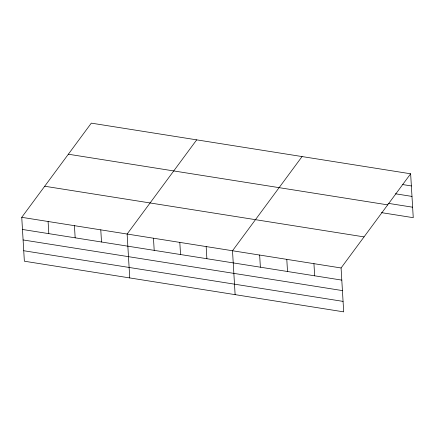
<?xml version="1.0" encoding="UTF-8"?>
<svg xmlns="http://www.w3.org/2000/svg" width="435" height="435" viewBox="0 0 435 435"><rect width="100%" height="100%" fill="white"/><g stroke="black" fill="none" stroke-linecap="round" stroke-linejoin="round"><path stroke-width="0.65" d="M410.64 173.788L341.083 267.971L343.688 311.862L24.36 261.212L21.75 217.321L91.312 123.138L410.64 173.788L413.25 217.679L381.473 212.639M196.691 139.852L127.129 234.035L129.739 277.927M302.069 156.567L232.507 250.75L235.117 294.642M402.756 184.576L411.363 185.941M395.437 193.787L411.988 196.413M388.134 203.319L412.63 207.207M68.355 154.218L387.688 204.869M44.707 186.24L364.035 236.89M21.75 217.321L341.083 267.971M22.473 229.468L341.807 280.118M23.093 239.946L342.427 290.596M23.735 250.734L343.068 301.39M313.94 263.664L314.663 275.817M286.796 259.358L287.519 271.511M259.651 255.051L260.375 267.204M206.163 246.569L206.886 258.722M179.818 242.393L180.541 254.54M153.473 238.211L154.197 250.364M100.784 229.854L101.507 242.007M74.439 225.678L75.163 237.825M48.095 221.497L48.818 233.649"/></g></svg>
